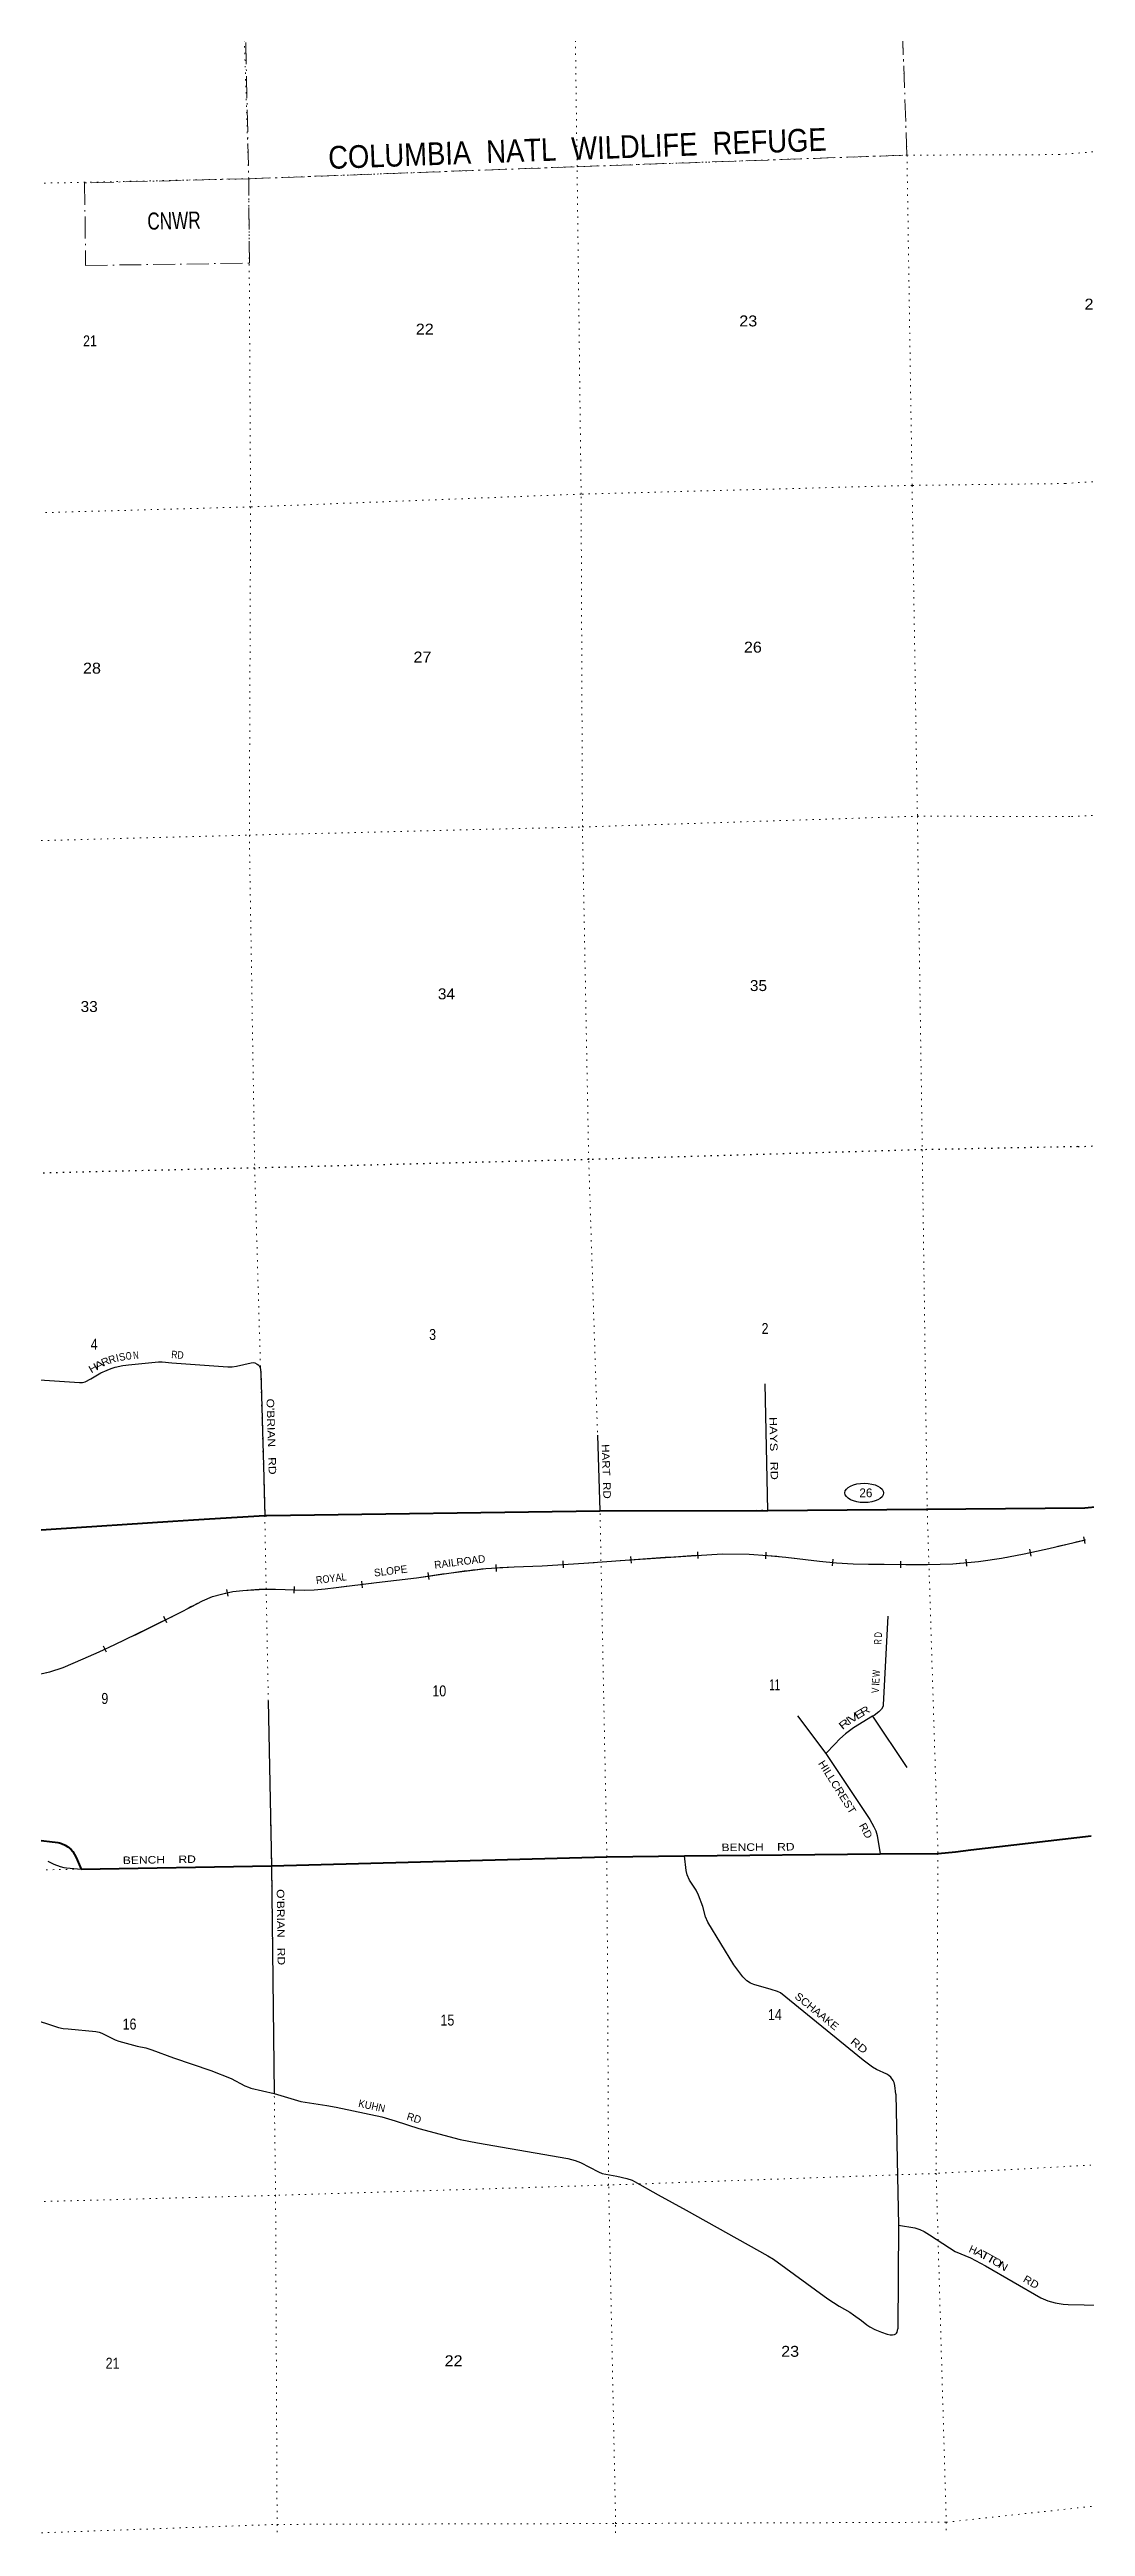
# Model space of a CAD drawing. Header units: feet. Extents: x 250644 to 505285, y -364975 to -177792.
# Drawn here: x 423415 to 439955, y -264814 to -225267 of the extents above; entities that cross this region are included whole.
import ezdxf
from ezdxf.enums import TextEntityAlignment as Align

# ---------------------------------------------------------------- set-up
doc = ezdxf.new("R2010")
doc.units = ezdxf.units.FT
doc.header["$LTSCALE"] = 70
doc.linetypes.add('DOT_DASHED', pattern=[7.7, 5, -1.2, 0.3, -1.2])
doc.linetypes.add('DOTTED', pattern=[1.5, 0.3, -1.2])
for name, color, linetype, lineweight in [('17', 7, 'Continuous', 25), ('23', 7, 'Continuous', 70), ('26', 7, 'Continuous', 40), ('29', 7, 'Continuous', 25), ('34', 7, 'Continuous', 25), ('44', 7, 'DOT_DASHED', 13), ('6', 7, 'DOTTED', 25), ('7', 7, 'DOTTED', 13)]:
    doc.layers.add(name, color=color, linetype=linetype, lineweight=lineweight)
doc.layers.add('27', color=7, linetype='Continuous')
doc.layers.add('30', color=7, linetype='Continuous')

msp = doc.modelspace()

# ---------------------------------------------------------------- linework, layer by layer
at = {"layer": '17'}
msp.add_ellipse((436422.98, -248312.17), major_axis=(309.24, -1), ratio=0.500121, dxfattribs=at)
at = {"layer": '23'}
for points in [[(439946.08, -248551.77), (440378.82, -248505.46), (440522.02, -248486.02), (440868.21, -248412.71), (441204.84, -248303.62), (444808.71, -247097.35), (445453.23, -246937.98), (446110.88, -246846.85), (446774.45, -246824.97), (447436.67, -246872.57), (448090.29, -246989.13), (448208.5, -247021.49)], [(420822.05, -249026.81), (421490.81, -249017.15), (425384.11, -248763.71), (425711.58, -248739.13), (425969.46, -248724.79), (426851.84, -248674.56)], [(426851.84, -248674.56), (426885.99, -248673.82), (432203.71, -248599.6), (434878.16, -248592.22)], [(434878.16, -248592.22), (434885.33, -248592.2), (439945.5, -248551.83)]]:
    msp.add_lwpolyline(points, dxfattribs=at)
at = {"layer": '26'}
msp.add_line((423922.12, -254318.57), (426957.54, -254268), dxfattribs=at)
for points in [[(423190.86, -253848.91), (423549.54, -253895.43), (423575.98, -253900.32), (423608.07, -253911.02), (423664.23, -253936.44), (423708.35, -253963.2), (423752.72, -254001.52), (423784.57, -254039.46), (423839.92, -254134.22), (423922.12, -254318.57)], [(436679.66, -254076.46), (437601.93, -254067.13), (437882.43, -254040.65), (438123.11, -254011.21), (440046.95, -253788.75)], [(426957.54, -254268), (432313.92, -254120.64), (433552.81, -254108.1), (436679.66, -254076.46)]]:
    msp.add_lwpolyline(points, dxfattribs=at)
at = {"layer": '29'}
for p, q in [((434833.66, -246568.65), (434878.16, -248592.22)), ((432164.29, -247387.69), (432203.71, -248599.6)), ((435357.22, -251869.91), (435810.01, -252472.76)), ((436556.76, -251878.26), (437102.87, -252698.02)), ((436929.29, -257911.84), (436969.31, -260003.85))]:
    msp.add_line(p, q, dxfattribs=at)
for points in [[(423095.32, -246496.01), (423894.34, -246548.6), (423942.96, -246547.3), (423963.99, -246544.67), (423983.71, -246538.09), (424073.07, -246490.76), (424236.03, -246396.09), (424334.59, -246350.08), (424396.36, -246326.42), (424462.07, -246306.69), (424585.61, -246277.77), (424635.55, -246269.88), (424677.6, -246264.62), (425157.29, -246217.29), (425213.79, -246217.29), (425366.24, -246233.07), (426259.89, -246301.43), (426295.38, -246301.45), (426333.49, -246297.51), (426401.82, -246285.65), (426633.12, -246233.07), (426665.98, -246230.45), (426693.58, -246235.71), (426727.74, -246254.1), (426754.03, -246272.53), (426769.8, -246292.25), (426780.31, -246311.95), (426786.27, -246384.23)], [(426786.27, -246384.23), (426831.74, -247877.39), (426851.84, -248674.56)], [(436800.82, -250282.25), (436726.08, -251695.85), (436723.64, -251712.34), (436716.95, -251729.73), (436697.39, -251764.75), (436678.84, -251787.93), (436656.1, -251807.82), (436580.91, -251863.67), (436556.76, -251878.26)], [(426908.21, -251630.51), (426957.54, -254268), (427003.22, -257899.6)], [(436556.76, -251878.26), (436253.5, -252061.52), (436121.92, -252159.22), (436034.17, -252238.97), (435951.59, -252325.1), (435810.01, -252472.76)], [(435810.01, -252472.76), (436513.42, -253526.16), (436578.18, -253643.27), (436607.33, -253704.56), (436631.32, -253780.71), (436679.66, -254076.46)], [(423387.08, -254192.59), (423481.7, -254237.29), (423584.21, -254276.73), (423640.72, -254291.2), (423685.4, -254299.09), (423922.12, -254318.57)], [(436929.29, -257911.84), (436909.13, -257772.55), (436899.95, -257726.6), (436883.87, -257692.14), (436844.83, -257641.6), (436817.28, -257611.73), (436782.83, -257591.06), (436619.79, -257517.54), (436553.19, -257480.78), (436406.22, -257370.51), (435083.5, -256295.34), (435035.28, -256272.36), (434936.53, -256240.2), (434660.97, -256162.09), (434605.85, -256139.12), (434546.15, -256100.06), (434486.44, -256038.03), (434339.47, -255845.05), (433926.12, -255165.03), (433889.38, -255077.72), (433843.45, -254916.92), (433779.15, -254733.13), (433737.82, -254655.01), (433632.18, -254494.2), (433593.15, -254409.19), (433577.06, -254337.98), (433552.81, -254108.1)], [(418923.86, -255497.56), (420097.64, -255820.26), (420286.89, -255883.37), (420912.45, -256130.54), (421030.72, -256172.61), (421127.98, -256198.91), (421984.84, -256393.49), (422463.21, -256524.97), (423088.77, -256693.26), (423556.62, -256845.77), (423630.22, -256861.54), (423714.33, -256866.8), (424155.9, -256908.88), (424208.47, -256919.39), (424250.52, -256935.17), (424324.11, -256977.24)], [(424324.11, -256977.24), (424460.8, -257045.62), (424521.25, -257066.64), (424815.63, -257145.53), (424952.31, -257174.46), (425046.93, -257203.38), (425393.88, -257329.6), (425987.9, -257534.7), (426313.82, -257660.92), (426534.61, -257776.61), (426592.43, -257800.29), (426629.23, -257813.43), (427003.22, -257899.6)], [(427003.22, -257899.6), (427427.3, -258027.54), (427840.66, -258091.87), (427992.22, -258119.44), (428717.88, -258275.66), (428933.74, -258339.98), (429310.35, -258459.45), (429971.71, -258634.05), (430247.28, -258689.18), (431689.41, -258937.3), (431806.53, -258969.47), (431891.5, -259001.62), (432180.84, -259153.26), (432240.55, -259176.22), (432470.19, -259222.17), (432633.23, -259258.94), (432715.9, -259284.21), (432754.94, -259304.88), (433131.55, -259516.23), (433581.64, -259764.35), (434885.99, -260490.32), (434973.27, -260545.47), (435841.29, -261179.53)], [(436969.31, -260003.85), (436957.94, -261659.1), (436957.94, -261659.1)], [(436969.31, -260003.85), (437228.33, -260044.64), (437311, -260072.21), (437379.89, -260104.37), (437467.15, -260159.51), (437784.06, -260366.27), (437875.91, -260421.41), (438119.33, -260527.09), (438358.16, -260651.15), (439239.97, -261161.16), (439354.79, -261211.71), (439469.61, -261243.87), (439598.21, -261266.84), (439680.88, -261271.44), (440191.24, -261280.89)], [(435841.29, -261179.53), (436022.72, -261299.01), (436192.66, -261393.2), (436250.07, -261432.25), (436376.37, -261526.45), (436465.93, -261593.07), (436509.56, -261625.23), (436594.53, -261666.59), (436697.86, -261712.53), (436787.42, -261742.4), (436835.65, -261751.59), (436872.39, -261751.59), (436906.84, -261746.99), (436927.5, -261737.8), (436938.98, -261726.32), (436950.47, -261712.53), (436957.94, -261659.1)]]:
    msp.add_lwpolyline(points, dxfattribs=at)
at = {"layer": '34'}
for p, q in [((439951.11, -249120.44), (439926.71, -249012.55)), ((430550, -249567.46), (430543.9, -249457.01)), ((431621.29, -249508.91), (431613.56, -249398.57)), ((432704.52, -249435.83), (432696.98, -249325.48)), ((433773.21, -249361.52), (433767.61, -249251.05)), ((434851.16, -249366.67), (434858.93, -249256.33)), ((435915.45, -249477.68), (435927.29, -249367.71)), ((437005.64, -249510.44), (437006.59, -249399.84)), ((438059.51, -249479.64), (438049.46, -249369.49)), ((439089.17, -249319.19), (439064.77, -249211.3)), ((426267.73, -249961.14), (426244.79, -249852.94)), ((427322.78, -249914.14), (427326.7, -249803.6)), ((428411.98, -249828.6), (428398.68, -249718.79)), ((429476.42, -249693.3), (429461.48, -249583.7)), ((425288.6, -250386.18), (425239.34, -250287.14)), ((424323.36, -250856.84), (424277.2, -250756.32))]:
    msp.add_line(p, q, dxfattribs=at)
msp.add_lwpolyline([(423203.57, -251216.4), (423420.34, -251167.65), (423630.93, -251096.79), (423792.04, -251030.66), (423951.55, -250961.36), (424205.97, -250847.8), (424459.12, -250731.54), (424975.53, -250480.91), (425489.38, -250225.33), (425674.06, -250129.07), (425859.14, -250032.57), (426016.43, -249968.23), (426180.52, -249921.15), (426339, -249887.55), (426499.11, -249868.08), (426760.16, -249854.58), (427021.28, -249848.81), (427332, -249859.83), (427487.28, -249864.78), (427642.38, -249859.55), (427817, -249842.39), (427991.19, -249821.93), (428632.69, -249744.25), (429274.01, -249665.79), (429827.75, -249590.29), (430382.25, -249519.42), (430831.72, -249494.6), (431281.7, -249477.97), (431943.85, -249431.56), (432606.03, -249385.21), (433171.9, -249346.56), (433737.82, -249308.64), (434160.65, -249287.19), (434583.56, -249290.45), (434878.66, -249311.25), (435173.43, -249338.03), (435709.62, -249400.61), (435977.75, -249429.47), (436246.72, -249445.48), (436492.91, -249449.2), (436739.14, -249450.96), (437084.84, -249453.91), (437430.52, -249456.17), (437839.41, -249443.2), (438247.64, -249405.95), (438613.77, -249356.31), (438976.18, -249287.18), (439172.81, -249242.73), (439369.12, -249197.07), (439660.28, -249127.95), (439953.85, -249059.03)], dxfattribs=at)
at = {"layer": '34', "lineweight": 13}
msp.add_spline([(408552.36, -251323.78), (409274.5, -251643.67), (410129.97, -251996.84), (410527.99, -252098.75), (410930.69, -252136.28), (411343.33, -252073.17), (411771.94, -251909.3), (412280.44, -251627.21), (412788.12, -251401.38), (413213.47, -251273.73), (413727.47, -251252.63), (414448, -251305.42), (415863.84, -251453.71), (417571.57, -251625.86), (417844.99, -251632.03), (418336.77, -251605.38), (419953.92, -251484.23), (421174.12, -251407.77), (422772.94, -251274.96), (423203.78, -251217.48), (423631.31, -251097.82), (423951.99, -250962.37), (424459.59, -250732.53), (425489.88, -250226.31), (425859.6, -250033.57), (426180.79, -249922.22), (426499.2, -249869.18), (427021.27, -249849.91), (427642.45, -249860.65), (427991.32, -249823.02), (429274.15, -249666.88), (430382.35, -249520.52), (431281.76, -249479.07), (432606.11, -249386.31), (433737.88, -249309.74), (434583.52, -249291.55), (435173.32, -249339.12), (436246.68, -249446.58), (436739.13, -249452.06), (437430.53, -249457.27), (438247.76, -249407.04), (438976.4, -249288.26), (439369.37, -249198.14), (439951.68, -249059.9)], degree=3, dxfattribs=at)
at = {"layer": '44'}
msp.add_lwpolyline([(426547.64, -225152.72), (426594.74, -227330.28), (431838.92, -227137.01), (437105.46, -226952.85), (437029.66, -224911.12)], dxfattribs=at)
msp.add_lwpolyline([(426594.74, -227330.28), (423975.11, -227395.47), (423990.94, -228714.41), (426606.81, -228677.42)], close=True, dxfattribs=at)
at = {"layer": '6'}
for points in [[(439834.99, -242783.69), (442652.37, -242652), (448228.06, -242555.3), (453518.31, -242442.14), (457540.83, -242317.88)], [(439834.99, -242783.69), (437349.34, -242832.93), (432023.31, -242989.69), (426692.8, -243124.44), (421392.24, -243250.52), (416069.76, -243385.11), (412968.56, -243487.72)]]:
    msp.add_lwpolyline(points, dxfattribs=at)
at = {"layer": '7'}
for points in [[(432492.08, -270777.44), (432446.36, -269956.92), (432453.64, -264766.76), (432341.87, -259362.25), (432313.92, -254120.64), (432203.71, -248599.6), (432023.31, -242989.69), (431923.57, -237679.32), (431902.13, -232365.25), (431838.27, -227136.46), (431809.85, -225010.5)], [(437029.66, -224911.12), (437105.46, -226952.85), (437186.32, -232225.47), (437271.4, -237508.03), (437349.34, -242832.93), (437428.13, -248579.6), (437600.01, -254071.19), (437570.86, -259177.46), (437732.29, -264745.6), (437749.98, -269880.98), (437764.71, -270677.09)], [(426525.24, -225109.89), (426595.39, -227329.59), (426625.31, -232569.15), (426605.02, -237809.8), (426690.94, -243127), (426851.84, -248674.56), (426957.54, -254268), (427024.04, -259526.86), (427048.24, -264780.61), (427084.19, -270020.05), (427114.28, -270878.53)], [(439529.93, -226944.32), (442393.25, -226711.95), (448008.87, -226570.74), (453294.88, -226419.37), (453713.21, -226412.96)], [(413812.11, -227618.41), (416063, -227600.35), (421336.76, -227442.71), (426595.39, -227329.59), (431838.27, -227136.46), (437105.46, -226952.85), (439529.93, -226944.32)], [(439631.07, -232195.59), (442484.9, -232010.51), (448074.43, -231875.49), (453364.61, -231750.26), (458675.08, -231659.12), (458767.44, -231656.74)], [(439631.07, -232195.59), (437186.32, -232225.47), (431902.13, -232365.25), (426625.31, -232569.15), (421353.3, -232714.7), (419890.93, -232748.84)], [(439733.46, -237512.07), (442599.02, -237373.34), (447090.47, -237215.04)], [(416793.56, -238048.33), (421288.65, -237948.27), (426605.02, -237809.8), (431923.57, -237679.32), (437271.4, -237508.03), (439733.46, -237512.07)], [(439946.08, -248551.61), (442782, -248258.26), (445388.96, -248033.86), (448203.71, -247947.11), (453401.45, -247822.41), (455606.95, -247769.95), (458181.33, -247708.71)], [(439946.08, -248551.77), (437428.13, -248579.6), (432203.71, -248599.6), (426851.84, -248674.56), (421483.5, -249017.01), (416157.87, -249097.43), (410259.9, -249196.19), (408526.46, -249226.14)], [(408621, -254512.58), (410286.57, -254471.98), (416213.76, -254424.81), (421575.88, -254359.67), (426957.54, -254268), (432313.92, -254120.64), (437600.01, -254071.19), (440046.95, -253788.75)], [(440148.09, -259040.19), (437570.86, -259177.46), (432341.87, -259362.25), (427024.04, -259526.86), (421657.5, -259668.42), (416306.1, -259765.47), (410367.64, -259754.63), (408715.77, -259811.81)], [(408810.42, -265104.45), (410451.19, -265059.32), (416394.74, -265025.86), (421710.87, -264971.76), (427048.24, -264780.61), (432453.64, -264766.76), (437732.29, -264745.6), (440252.69, -264471.34)]]:
    msp.add_lwpolyline(points, dxfattribs=at)

# ---------------------------------------------------------------- texts
at = {"layer": '17'}
msp.add_text('26', height=140, dxfattribs=at).set_placement((436449.03, -248380.48), align=Align.CENTER)
at = {"layer": '27', "width": 1.2}
for rotation, p in [(0.954, (424585.75, -254237.5)), (0.58, (434144.54, -254032.11))]:
    msp.add_text('BENCH    RD', height=120, rotation=rotation, dxfattribs=at).set_placement(p)
at = {"layer": '30'}
for s, rotation, width, p in [('H', 30.154, 1.2, (424141.55, -246370.45)), ('A', 30.154, 1.4, (424236.36, -246317.97)), ('R', 25.024, 1.1, (424330.08, -246269.53)), ('S', 13.175, 0.95, (424587.95, -246197.18)), ('O', 5.635, 0.75, (424683.8, -246183.62)), ('N', 5.635, 0.75, (424798.52, -246172.29)), ('R', 86.973, 0.7, (436699.03, -250692.29)), ('D', 86.973, 0.7, (436705.02, -250579.06)), ('V', 86.973, 0.8, (436658.02, -251467.9)), ('E', 86.973, 0.75, (436666.17, -251313.61)), ('W', 86.973, 0.65, (436672.27, -251198.5)), ('I', 36.594, 1.1, (436207.78, -251995.83)), ('V', 32.645, 1.45, (436275.76, -251953.09)), ('E', 32.145, 1.4, (436373.12, -251895.79)), ('R', 31.145, 1.25, (436465.49, -251839.94)), ('R', 38.594, 1.45, (436138.83, -252048.32)), ('A', 332.55, 1.3, (438238.87, -260499.04)), ('T', 332.55, 1.45, (438324.52, -260543.18)), ('T', 330.956, 1.5, (438419.63, -260595.85)), ('O', 329.956, 1.2, (438513.76, -260647.57)), ('N', 329.956, 1.25, (438612.15, -260708.12))]:
    msp.add_text(s, height=120, rotation=rotation, dxfattribs=dict(at, width=width)).set_placement(p, align=Align.CENTER)
for s, rotation, p in [('R', 18.213, (424432.31, -246235.34)), ('I', 13.175, (424511.42, -246214.2)), ('I', 86.973, (436663.14, -251371.13)), ('H', 336.532, (438135.41, -260450.84))]:
    msp.add_text(s, height=120, rotation=rotation, dxfattribs=at).set_placement(p, align=Align.CENTER)
for s, rotation, width, p in [('RD', 355.626, 0.85, (425355.36, -246158.91)), ("O'BRIAN   RD", 271.744, 1.2, (426879.2, -246807.65)), ('HAYS   RD', 271.26, 1.25, (434908.36, -247101.26)), ('HART  RD', 271.863, 1.15, (432231.29, -247536.22)), ('HILLCREST', 302.233, 1.1, (435682.5, -252629.92)), ('RD', 298.942, 1.1, (436334.49, -253622.26)), ("O'BRIAN   RD", 270.721, 1.2, (427042.21, -254638.69)), ('SCHAAKE', 320.894, 1.1, (435301.37, -256369.34)), ('RD', 320.894, 1.25, (436190.81, -257092.32)), ('KUHN', 347.851, 0.95, (428337.78, -258112)), ('RD', 329.956, 1.1, (438946.88, -260899.23))]:
    msp.add_text(s, height=120, rotation=rotation, dxfattribs=dict(at, width=width)).set_placement(p)
msp.add_text('RD', height=120, rotation=342.4, dxfattribs=at).set_placement((429107.3, -258314.82))
at = {"layer": '34'}
for s, rotation, p in [('SLOPE', 6.975, (428602.17, -249648.2)), ('RAILROAD', 7.283, (429565.67, -249522.68))]:
    msp.add_text(s, height=120, rotation=rotation, dxfattribs=at).set_placement(p)
at = {"layer": '34', "width": 0.9}
msp.add_text('ROYAL', height=120, rotation=6.904, dxfattribs=at).set_placement((427676.17, -249765.42))
at = {"layer": '44'}
for s, height, rotation, width, p in [('COLUMBIA  NATL  WILDLIFE  REFUGE', 363, 2.111, 0.9, (431849.51, -227027.31)), ('CNWR', 272.7, 1.379, 0.75, (425405.02, -228134.12))]:
    msp.add_text(s, height=height, rotation=rotation, dxfattribs=dict(at, width=width)).set_placement(p, align=Align.CENTER)
at = {"layer": '7'}
for s, width, p in [('24', 1.1, (439940.16, -229419.84)), ('22', 1.1, (429262.47, -229818.6)), ('23', 1.1, (434428.03, -229687.8)), ('21', 0.85, (423949.84, -230005.83)), ('27', 1.1, (429225.85, -235054)), ('26', 1.1, (434501.59, -234895.92)), ('28', 1.1, (423949.39, -235231.13)), ('34', 1.05, (429615.53, -240431.53)), ('35', 1.05, (434597.22, -240298.96)), ('33', 1.05, (423911, -240633.46)), ('4', 0.85, (424071.74, -246026.04)), ('3', 0.85, (429475.75, -245869.99)), ('2', 0.85, (434783.09, -245774.52)), ('9', 0.85, (424242.54, -251681.13)), ('10', 0.85, (429527.11, -251560.38)), ('11', 0.65, (434908.03, -251461.35)), ('15', 0.85, (429656.55, -256816.77)), ('14', 0.85, (434885, -256729.41)), ('16', 0.85, (424581.5, -256880.23)), ('21', 0.85, (424310.69, -262295.02)), ('22', 1.1, (429723.15, -262255.86)), ('23', 1.1, (435096.52, -262105.23))]:
    msp.add_text(s, height=175, dxfattribs=dict(at, width=width)).set_placement(p)

doc.saveas('drawing.dxf')
